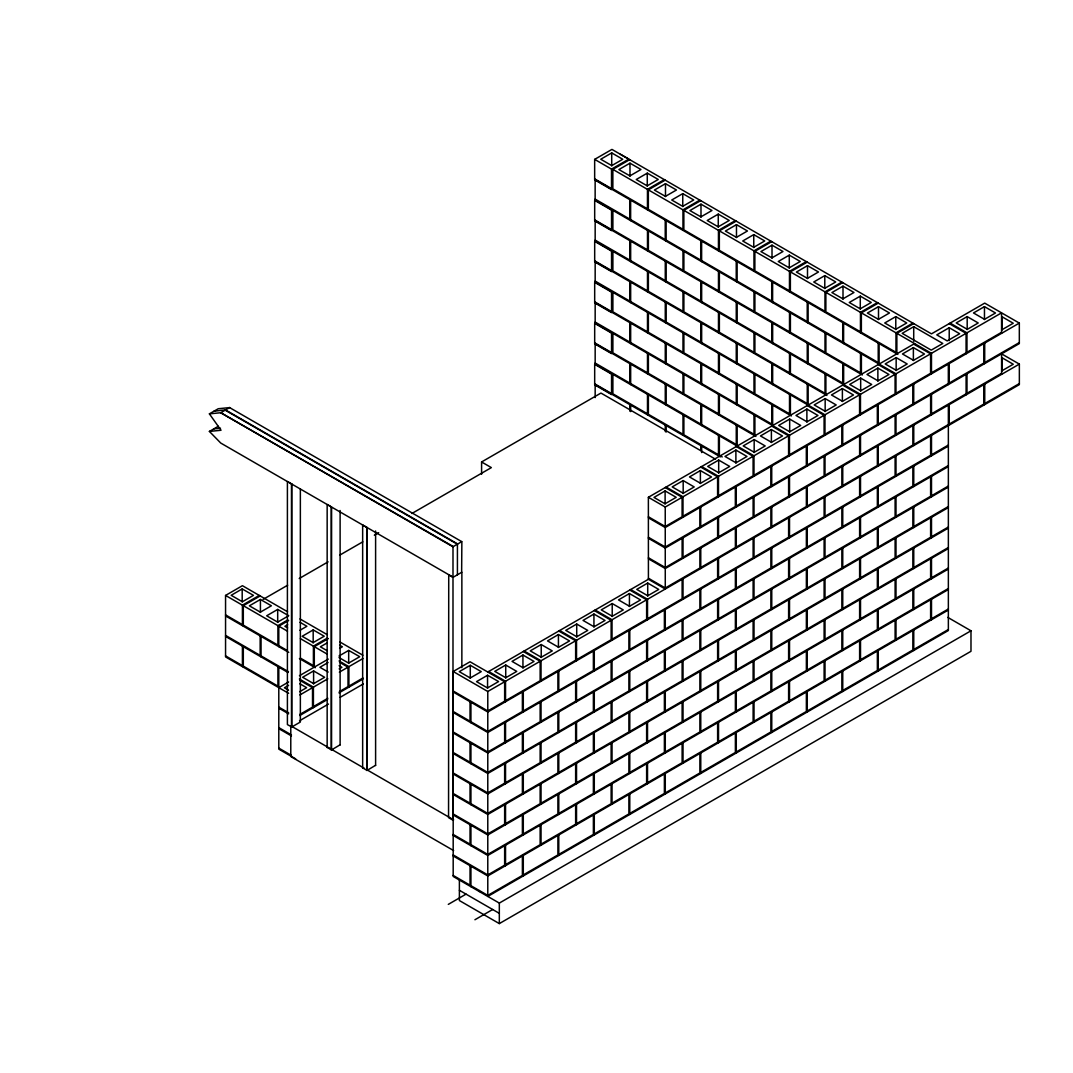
<?xml version="1.0" encoding="UTF-8"?>
<svg xmlns="http://www.w3.org/2000/svg" width="1073" height="1073" viewBox="0 0 1073 1073"><rect width="100%" height="100%" fill="white"/><g stroke="black" fill="none" stroke-linecap="round" stroke-linejoin="round"><path stroke-width="1.5" d="M288.637 693.332L225.558 656.917L225.558 595.435L242.418 585.697L287.564 611.758M295.665 758.866L278.792 749.142L278.792 667.165M340.114 744.783L331.557 749.933L327.158 747.345M375.604 765.277L367.046 770.427L362.647 767.839M459.392 880.034L459.392 900.555L499.321 923.598L499.321 903.09L453.182 876.453L453.182 671.51L470.041 661.773L504.645 681.757L504.645 702.252M453.182 671.51L487.786 691.495L487.786 896.438L948.358 630.522L948.358 405.098M948.358 425.592L948.358 424.559L913.753 444.544M452.994 577.14L452.994 546.814L457.246 544.145M457.42 574.793L457.42 544.252L461.685 541.583M461.645 572.352L461.859 541.691L229.434 407.499M288.583 685.339L284.412 687.78L288.543 690.167M328.083 662.51L319.902 667.285L328.177 672.06M665.112 490.924L653.994 497.429L665.019 503.787L676.205 497.336L665.112 490.924L665.112 503.908M700.387 470.564L689.483 476.935L700.508 483.293L711.479 476.962L700.387 470.564L700.387 483.534M735.89 450.07L724.986 456.441L736.011 462.798L746.982 456.468L735.89 450.07L735.89 463.04M771.393 429.576L760.475 435.946L771.514 442.304L782.485 435.973L771.393 429.576L771.393 442.545M806.883 409.081L795.978 415.452L807.003 421.81L817.975 415.479L806.883 409.081L806.883 422.051M842.385 388.587L831.468 394.958L842.506 401.315L853.478 394.985L842.385 388.587L842.385 401.557M877.875 368.093L866.971 374.464L877.996 380.835L888.967 374.49L877.875 368.093L877.875 381.063M913.378 347.598L902.473 353.969L913.499 360.34L924.47 353.996L913.378 347.598L913.378 360.582M522.94 655.026L512.036 661.397L523.061 667.755L534.032 661.424L522.94 655.026L522.94 667.996M558.429 634.532L547.525 640.903L558.564 647.26L569.535 640.93L558.429 634.532L558.429 647.502M593.932 614.038L583.028 620.409L594.053 626.766L605.024 620.435L593.932 614.038L593.932 627.008M629.435 593.543L618.517 599.914L629.556 606.285L640.527 599.941L629.435 593.543L629.435 606.527M594.657 159.381L611.516 169.118L611.516 189.613L594.657 179.875L594.657 159.381L611.945 149.402L931.471 333.864L984.706 303.123L1001.565 312.847L1001.565 333.341M611.717 152.903L600.746 159.247L611.771 165.604L622.742 159.273L611.717 152.903L611.717 165.886M611.516 169.118L628.832 159.126L620.382 154.271M629.717 159.636L612.857 169.373L612.857 188.848L647.462 208.833M629.985 163.176L618.893 169.574L629.931 175.878L640.957 169.507L629.985 163.176L629.985 176.146M209.396 413.856L218.262 408.733L229.609 407.606L220.743 412.729L209.396 413.856L221.038 430.26L209.396 431.426L220.743 443.055L453.168 577.247M647.274 173.142L636.235 179.513L647.207 185.844L658.245 179.473L647.274 173.142L647.274 186.125M209.396 431.426L218.262 426.303M664.321 179.62L647.462 189.358L647.462 209.852M665.206 180.13L648.347 189.867L648.347 209.342L682.965 229.327M665.488 183.671L654.396 190.069L665.434 196.359L676.459 190.001L665.488 183.671L665.488 196.641M682.763 193.636L671.738 200.007L682.71 206.338L693.735 199.967L682.763 193.636L682.763 206.62M699.824 200.114L682.965 209.852L682.965 230.346M700.709 200.624L683.85 210.362L683.85 229.837L718.454 249.821M700.991 204.165L689.899 210.563L700.924 216.853L711.962 210.496L700.991 204.165L700.991 217.135M718.266 214.131L707.228 220.502L718.199 226.832L729.238 220.461L718.266 214.131L718.266 227.114M735.313 220.609L718.454 230.346L718.454 250.841M736.199 221.118L719.339 230.856L719.339 250.331L753.957 270.316M736.48 224.646L725.388 231.057L736.427 237.348L747.452 230.99L736.48 224.646L736.48 237.629M300.36 489.02L300.36 722.035L291.802 726.971L287.403 724.597L287.403 481.536L291.829 484.097M753.756 234.625L742.731 240.996L753.702 247.327L764.727 240.956L753.756 234.625L753.756 247.608M770.843 241.117L753.957 250.841L753.984 271.348M771.728 241.64L754.869 251.364L754.869 270.839L789.473 290.823M772.01 245.167L760.918 251.565L771.956 257.869L782.982 251.498L772.01 245.167L772.01 258.137M789.285 255.133L778.26 261.504L789.232 267.834L800.257 261.477L789.285 255.133L789.285 268.116M806.333 261.611L789.473 271.348L789.473 291.843M807.231 262.134L790.372 271.858L790.372 291.333L824.976 311.318M242.19 588.929L231.164 595.3L242.364 601.765L253.456 595.367L242.19 588.929L242.19 601.913M807.5 265.661L796.407 272.059L807.446 278.363L818.471 271.992L807.5 265.661L807.5 278.631M362.647 768.053L362.647 524.992L367.087 527.554M481.589 474.266L481.589 461.967L600.947 393.067L715.517 459.204M259.277 595.435L242.418 605.172L242.418 624.634L225.558 614.896M260.162 595.944L243.303 605.682L243.303 626.176M260.417 599.458L249.392 605.816L260.35 612.16L271.389 605.789L260.417 599.458L260.417 612.442M263.1 599.391L287.658 585.214M299.206 578.535L328.11 561.85M339.658 555.184L362.781 541.838M374.329 535.172L378.662 532.664M411.898 513.484L491.354 467.613L481.589 461.967M824.788 275.627L813.75 281.998L824.721 288.329L835.746 281.971L824.788 275.627L824.788 288.61M841.836 282.105L824.976 291.843L824.976 312.337M842.721 282.628L825.861 292.352L825.861 311.827L860.466 331.812M277.692 609.424L266.667 615.795L277.639 622.125L288.731 615.728L277.692 609.424L277.692 622.407M843.002 286.156L831.91 292.553L842.949 298.857L853.974 292.486L843.002 286.156L843.002 299.126M287.752 619.979L277.907 625.653L277.907 645.128L243.303 625.143M288.637 620.489L278.792 626.176L278.792 646.67M287.644 624.727L284.882 626.31L287.631 627.906M860.278 296.121L849.253 302.492L860.224 308.823L871.249 302.465L860.278 296.121L860.278 309.104M299.984 630.267L306.878 626.283L300.024 622.327M877.338 302.599L860.466 312.337L860.466 332.831M878.224 303.123L861.364 312.847L861.364 332.322L895.968 352.306M313.182 629.918L302.157 636.289L313.128 642.62L324.22 636.222L313.182 629.918L313.182 642.901M878.505 306.65L867.4 313.048L878.438 319.352L889.463 312.981L878.505 306.65L878.505 319.62M327.453 638.046L313.41 646.147L313.41 665.622L300.427 658.125M328.351 638.556L314.295 646.67L314.295 667.165M327.265 642.834L320.384 646.804L327.238 650.774M461.859 667.688L461.859 572.231L452.994 577.354L452.994 820.201L448.554 817.639L448.729 574.685M895.781 316.615L884.742 322.986L895.714 329.317L906.752 322.96L895.781 316.615L895.781 329.599M339.604 648.387L342.381 646.778L339.631 645.195M278.792 687.659L288.637 681.972M299.434 675.735L328.271 659.09M912.828 323.094L895.968 332.831L895.968 353.325M913.713 323.617L896.854 333.341L896.854 353.835M339.028 655.992L348.685 650.412L359.723 656.716L348.631 663.114L339.028 657.575M313.598 670.933L302.626 677.264L313.665 683.635L324.636 677.291L313.598 670.933L313.598 683.903M913.713 326.688L902.178 333.341L931.243 350.133L942.791 343.467L913.713 326.688L913.713 341.281M299.635 691.723L306.637 687.686L299.702 683.689M339.162 668.908L341.911 667.326L339.135 665.716M299.877 694.955L327.828 678.82M339.363 672.154L362.956 658.54M648.374 497.295L665.233 507.033L665.273 589.023L648.414 579.286L648.374 497.295L914.598 343.588M683.179 480.57L672.208 486.901L683.233 493.272L694.204 486.941L683.179 480.57L683.179 493.553M718.682 460.076L707.711 466.406L718.736 472.777L729.707 466.447L718.682 460.076L718.682 473.059M754.171 439.581L743.2 445.912L754.239 452.283L765.197 445.952L754.171 439.581L754.171 452.565M789.674 419.087L778.703 425.418L789.728 431.789L800.699 425.458L789.674 419.087L789.674 432.07M825.164 398.593L814.192 404.923L825.231 411.294L836.202 404.964L825.164 398.593L825.164 411.576M860.667 378.098L849.695 384.429L860.72 390.8L871.692 384.469L860.667 378.098L860.667 391.082M896.156 357.604L885.185 363.948L896.223 370.306L907.195 363.975L896.156 357.604L896.156 370.587M967.189 316.602L956.217 322.933L967.31 329.344L978.214 322.973L967.189 316.602L967.189 329.585M984.464 306.623L973.493 312.967L984.518 319.325L995.489 312.994L984.464 306.623L984.464 319.606M949.216 327.708L936.796 334.883L947.218 340.906L959.651 333.73L949.216 327.708L949.216 340.691M299.877 714.43L312.525 707.12L312.525 687.659L299.877 680.349M313.41 706.611L327.828 698.282M339.363 691.629L348.014 686.626L348.014 667.165L339.591 662.296M348.899 686.116L362.956 678.002M299.756 715.517L327.6 699.435M338.961 692.876L362.956 679.035M665.233 507.033L1001.565 312.847M299.488 720.801L328.499 704.049M340.101 697.343L363.304 683.944M1002.262 329.572L1013.234 323.241L1002.209 316.87L1002.209 329.854M682.991 516.247L717.596 496.276L717.596 476.801L700.736 467.063M718.481 495.753L753.098 475.782L753.098 456.307L736.239 446.569M753.984 475.272L788.588 455.287L788.588 435.812L771.728 426.075M789.473 454.778L824.091 434.793L824.091 415.318L807.231 405.581M824.976 434.283L859.58 414.299L859.58 394.824L842.721 385.086M860.466 413.789L895.083 393.804L895.083 374.329L878.224 364.592M895.968 393.295L930.573 373.31L930.573 353.835L913.713 344.111M931.471 372.8L966.076 352.816M1001.565 332.322L966.961 352.306L966.961 332.831L950.101 323.094M648.374 538.284L665.273 548.035L1019.323 343.588L1019.323 323.094L665.233 527.527L648.374 517.79M700.736 526.494L735.34 506.523L735.34 487.048M736.239 506L770.843 486.029L770.843 466.554M771.728 485.519L806.333 465.534L806.333 446.06M807.231 465.025L841.836 445.04L841.836 425.565M842.721 444.53L877.338 424.546L877.338 405.071M878.224 424.036L912.828 404.052L912.828 384.577M913.713 403.542L948.331 383.557M983.82 363.063L949.216 383.048L949.216 363.573M1019.323 342.569L984.706 362.553L984.706 343.078M470.282 665.287L459.257 671.658L470.229 677.988L481.254 671.631L470.282 665.287L470.282 678.27M1002.289 370.587L1013.261 364.243L1002.236 357.886L1002.236 370.856M683.018 557.263L717.622 537.278L717.622 517.803M718.521 536.768L753.125 516.784L753.125 497.309M754.011 516.274L788.615 496.289L788.615 476.814M789.513 495.78L824.118 475.795L824.118 456.32M825.003 475.285L859.621 455.301L859.621 435.826M860.506 454.791L895.11 434.806L895.11 415.345M895.995 434.297L930.613 414.312L930.613 394.851M931.498 413.802L966.102 393.818M1001.605 373.324L966.988 393.308L966.988 373.833M487.786 691.495L1019.35 384.603L1019.35 364.109L665.273 568.529L648.414 558.792M487.786 672.02L649.406 578.709M487.558 675.266L476.533 681.637L487.504 687.967L498.596 681.556L487.558 675.266L487.558 688.249M505.732 665.032L494.76 671.363L505.785 677.734L516.757 671.403L505.732 665.032L505.732 678.015M541.221 644.538L530.25 650.868L541.275 657.239L552.246 650.909L541.221 644.538L541.221 657.521M576.724 624.043L565.753 630.374L576.778 636.745L587.749 630.414L576.724 624.043L576.724 637.027M612.214 603.549L601.242 609.88L612.281 616.251L623.252 609.92L612.214 603.549L612.214 616.532M647.716 583.055L636.745 589.399L647.77 595.756L658.742 589.426L647.716 583.055L647.716 596.038M700.763 567.51L735.381 547.525L735.381 528.05M736.266 547.015L770.87 527.031L770.87 507.556M771.755 526.521L806.373 506.536L806.373 487.062M807.258 506.027L841.862 486.042L841.862 466.567M842.748 485.533L877.365 465.548L877.365 446.086M878.25 465.038L912.855 445.054L912.855 425.592M1019.35 383.571L984.746 403.555L984.746 384.08M504.645 701.232L487.786 710.97L453.182 690.985M505.531 700.723L540.148 680.738L540.148 661.263L523.289 651.526M541.033 680.228L575.638 660.244L575.638 640.769L558.778 631.031M576.523 659.734L611.141 639.749L611.141 620.274L594.281 610.537M612.026 639.24L646.63 619.255L646.63 599.78L629.771 590.043M647.515 618.745L682.133 598.761L682.133 579.286M683.018 598.251L717.622 578.267L717.622 558.792M718.521 577.757L753.125 557.772L753.125 538.297M754.011 557.263L788.615 537.278L788.615 517.803M789.513 536.768L824.118 516.784L824.118 497.309M825.003 516.274L859.621 496.289L859.621 476.814M860.506 495.78L895.11 475.795L895.11 456.333M895.995 475.285L930.613 455.301L930.613 435.839M931.498 454.791L948.358 445.054M948.358 446.086L487.786 711.989L453.182 692.005M523.289 710.97L557.893 690.985L557.893 671.51M558.778 690.476L593.382 670.491L593.382 651.016M594.281 669.981L628.885 649.997L628.885 630.522M629.771 649.487L664.388 629.502L664.388 610.027M665.273 628.993L699.878 609.008L699.878 589.533M700.763 608.498L735.381 588.514L735.381 569.039M736.266 588.004L770.87 568.019L770.87 548.544M771.755 567.51L806.373 547.525L806.373 528.05M807.258 547.015L841.862 527.031L841.862 507.556M842.748 526.521L877.365 506.536L877.365 487.062M878.25 506.027L912.855 486.042L912.855 466.581M913.753 485.533L948.358 465.548M948.358 466.581L487.786 732.483L453.182 712.499M504.645 742.221L487.786 751.958L453.182 731.974M505.531 741.711L540.148 721.727L540.148 702.252M541.033 721.217L575.638 701.232L575.638 681.757M576.523 700.723L611.141 680.738L611.141 661.263M612.026 680.228L646.63 660.244L646.63 640.769M647.515 659.734L682.133 639.749L682.133 620.274M683.018 639.24L717.622 619.255L717.622 599.78M718.521 618.745L753.125 598.761L753.125 579.286M754.011 598.251L788.615 578.267L788.615 558.792M789.513 577.757L824.118 557.772L824.118 538.297M825.003 557.263L859.621 537.278L859.621 517.803M860.506 536.768L895.11 516.784L895.11 497.309M895.995 516.274L930.613 496.289L930.613 476.828M931.498 495.78L948.358 486.042M948.358 487.075L487.786 752.978L453.182 732.993M523.289 751.958L557.893 731.974L557.893 712.499M558.778 731.464L593.382 711.479L593.382 692.005M594.281 710.97L628.885 690.985L628.885 671.51M629.771 690.476L664.388 670.491L664.388 651.016M665.273 669.981L699.878 649.997L699.878 630.522M700.763 649.487L735.381 629.502L735.381 610.027M736.266 628.993L770.87 609.008L770.87 589.533M771.755 608.498L806.373 588.514L806.373 569.039M807.258 588.004L841.862 568.019L841.862 548.544M842.748 567.51L877.365 547.525L877.365 528.05M878.25 547.015L912.855 527.031L912.855 507.556M913.753 526.521L948.358 506.536M948.358 507.569L487.786 773.472L453.182 753.487M504.645 783.21L487.786 792.934L453.182 772.962M505.531 782.7L540.148 762.715L540.148 743.24M541.033 762.206L575.638 742.221L575.638 722.746M576.523 741.711L611.141 721.727L611.141 702.252M612.026 721.217L646.63 701.232L646.63 681.757M647.515 700.723L682.133 680.738L682.133 661.263M683.018 680.228L717.622 660.244L717.622 640.769M718.521 659.734L753.125 639.749L753.125 620.274M754.011 639.24L788.615 619.255L788.615 599.78M789.513 618.745L824.118 598.761L824.118 579.286M825.003 598.251L859.621 578.267L859.621 558.792M860.506 577.757L895.11 557.772L895.11 538.297M895.995 557.263L930.613 537.278L930.613 517.816M931.498 536.768L948.358 527.031M948.358 528.064L487.786 793.966L453.182 773.982M523.289 792.947L557.893 772.962L557.893 753.487M558.778 772.453L593.382 752.468L593.382 732.993M594.281 751.958L628.885 731.974L628.885 712.499M629.771 731.464L664.388 711.479L664.388 692.005M665.273 710.97L699.878 690.985L699.878 671.51M700.763 690.476L735.381 670.491L735.381 651.016M736.266 669.981L770.87 649.997L770.87 630.522M771.755 649.487L806.373 629.502L806.373 610.027M807.258 628.993L841.862 609.008L841.862 589.533M842.748 608.498L877.365 588.514L877.365 569.039M878.25 588.004L912.855 568.019L912.855 548.544M913.753 567.51L948.358 547.525M948.358 548.544L487.786 814.461L453.182 794.476M504.645 824.198L487.786 833.922L453.182 813.951M505.531 823.675L540.148 803.704L540.148 784.229M541.033 803.194L575.638 783.21L575.638 763.735M576.523 782.7L611.141 762.715L611.141 743.24M612.026 762.206L646.63 742.221L646.63 722.746M647.515 741.711L682.133 721.727L682.133 702.252M683.018 721.217L717.622 701.232L717.622 681.757M718.521 700.723L753.125 680.738L753.125 661.263M754.011 680.228L788.615 660.244L788.615 640.769M789.513 659.734L824.118 639.749L824.118 620.274M825.003 639.24L859.621 619.255L859.621 599.78M860.506 618.745L895.11 598.761L895.11 579.286M895.995 598.251L930.613 578.267L930.613 558.792M931.498 577.757L948.358 568.019M948.358 569.039L487.786 834.955L453.182 814.97M523.289 833.922L557.893 813.951L557.893 794.476M558.778 813.441L593.382 793.457L593.382 773.982M594.281 792.947L628.885 772.962L628.885 753.487M629.771 772.453L664.388 752.468L664.388 732.993M665.273 751.958L699.878 731.974L699.878 712.499M700.763 731.464L735.381 711.479L735.381 692.005M736.266 710.97L770.87 690.985L770.87 671.51M771.755 690.476L806.373 670.491L806.373 651.016M807.258 669.981L841.862 649.997L841.862 630.522M842.748 649.487L877.365 629.502L877.365 610.027M878.25 628.993L912.855 609.008L912.855 589.533M913.753 608.498L948.358 588.514M948.358 589.533L487.786 855.449L453.182 835.465M504.645 865.187L487.786 874.911L453.182 854.94M505.531 864.664L540.148 844.692L540.148 825.217M541.033 844.169L575.638 824.198L575.638 804.723M576.523 823.688L611.141 803.704L611.141 784.229M612.026 803.194L646.63 783.21L646.63 763.735M647.515 782.7L682.133 762.715L682.133 743.24M683.018 762.206L717.622 742.221L717.622 722.746M718.521 741.711L753.125 721.727L753.125 702.252M754.011 721.217L788.615 701.232L788.615 681.757M789.513 700.723L824.118 680.738L824.118 661.263M825.003 680.228L859.621 660.244L859.621 640.769M860.506 659.734L895.11 639.749L895.11 620.274M895.995 639.24L930.613 619.255L930.613 599.78M931.498 618.745L948.358 609.008M948.358 610.027L487.786 875.944L453.182 855.959M448.299 904.378L466.044 894.131M523.289 874.911L557.893 854.94L557.893 835.465M558.778 854.43L593.382 834.445L593.382 814.97M594.281 833.936L628.885 813.951L628.885 794.476M629.771 813.441L664.388 793.457L664.388 773.982M665.273 792.947L699.878 772.962L699.878 753.487M700.763 772.453L735.381 752.468L735.381 732.993M736.266 751.958L770.87 731.974L770.87 712.499M771.755 731.464L806.373 711.479L806.373 692.005M807.258 710.97L841.862 690.985L841.862 671.51M842.748 690.476L877.365 670.491L877.365 651.016M878.25 669.981L912.855 649.997L912.855 630.522M913.753 649.487L948.358 629.502M499.321 903.09L970.985 630.79L970.985 651.298L499.321 923.598M474.923 919.749L492.668 909.502M213.835 411.294L225.357 409.859L457.608 543.944M213.835 428.865L220.488 428.207M327.158 747.559L327.158 504.498L331.584 507.06L331.557 749.933M1002.464 313.37L1019.323 323.094M949.216 323.617L966.076 333.341L966.076 353.835M1002.49 354.372L1019.35 364.109M594.657 178.856L611.516 188.593M897.86 354.412L595.139 179.647L595.139 200.141L895.968 373.82L895.968 394.314M595.139 199.109L629.744 219.093L629.744 199.618M630.629 219.603L665.233 239.587L665.233 220.113M666.132 240.097L700.736 260.082L700.736 240.607M701.621 260.591L736.239 280.576L736.239 261.101M737.124 281.086L771.728 301.07L771.728 281.595M772.614 301.58L807.231 321.565L807.231 302.09M808.117 322.074L842.721 342.059L842.721 322.584M843.606 342.569L878.224 362.553L878.224 343.078M647.488 249.835L612.884 229.85L612.884 210.388M682.991 270.329L648.374 250.344L648.374 230.883M718.481 290.823L683.877 270.839L683.877 251.364M753.984 311.318L719.366 291.333L719.366 271.858M789.513 331.825L754.896 311.841L754.896 292.379M825.003 352.32L790.399 332.335L790.399 312.873M860.506 372.814L825.888 352.829L825.888 333.368M594.683 219.858L611.556 229.595M862.384 374.933L595.166 220.649L595.166 241.143L860.466 394.314L860.466 414.808M595.166 240.111L629.771 260.095L629.771 240.634M630.656 260.605L665.273 280.589L665.273 261.128M666.159 281.099L700.763 301.084L700.763 281.622M701.648 301.593L736.266 321.578L736.266 302.117M737.151 322.088L771.755 342.072L771.755 322.597M772.654 342.582L807.258 362.567L807.258 343.092M808.143 363.076L842.748 383.061L842.748 363.586M647.488 290.823L612.884 270.839L612.884 251.377M682.991 311.318L648.374 291.333L648.374 271.871M718.481 331.812L683.877 311.827L683.877 292.352M753.984 352.306L719.366 332.322L719.366 312.847M789.513 372.814L754.896 352.829L754.896 333.368M825.003 393.308L790.399 373.324L790.399 353.862M594.683 260.846L611.556 270.584M826.894 395.427L595.166 261.638L595.166 282.132L824.976 414.808L824.976 435.303M595.166 281.099L629.771 301.084L629.771 281.622M630.656 301.593L665.273 321.578L665.273 302.117M666.159 322.088L700.763 342.072L700.763 322.611M701.648 342.582L736.266 362.567L736.266 343.105M737.151 363.076L771.755 383.061L771.755 363.586M772.654 383.571L807.258 403.555L807.258 384.08M647.488 331.812L612.884 311.827L612.884 292.366M682.991 352.306L648.374 332.322L648.374 312.847M718.481 372.8L683.877 352.816L683.877 333.341M753.984 393.295L719.366 373.31L719.366 353.835M789.513 413.802L754.896 393.818L754.896 374.356M594.683 301.835L611.556 311.572M791.391 415.922L595.166 302.626L595.166 323.121L789.473 435.303L789.473 455.797M595.166 322.088L629.771 342.072L629.771 322.611M630.656 342.582L665.273 362.567L665.273 343.105M666.159 363.076L700.763 383.061L700.763 363.599M701.648 383.571L736.266 403.555L736.266 384.08M737.151 404.065L771.755 424.05L771.755 404.575M647.488 372.8L612.884 352.816L612.884 333.341M682.991 393.295L648.374 373.31L648.374 353.835M718.481 413.789L683.877 393.804L683.877 374.329M753.984 434.283L719.366 414.299L719.366 394.824M594.683 342.824L611.556 352.561M755.902 436.416L595.166 343.615L595.166 364.109L753.984 455.797L753.984 476.291M595.166 363.076L629.771 383.061L629.771 363.599M630.656 383.571L665.273 403.555L665.273 384.094M666.159 404.065L700.763 424.05L700.763 404.588M701.648 424.559L736.266 444.544L736.266 425.069M647.488 413.789L612.884 393.804L612.884 374.329M682.991 434.283L648.374 414.299L648.374 394.824M718.481 454.778L683.877 434.793L683.877 415.318M722.25 456.95L719.366 455.287L719.366 435.812M594.683 383.812L611.556 393.55M720.399 456.91L595.166 384.603L595.166 397.587M701.621 466.554L718.481 476.291L718.481 496.786M947.794 617.391L970.985 630.79M666.132 487.048L682.991 496.786L682.991 517.28M665.233 487.558L682.106 497.295L682.106 516.77L665.233 526.494L648.374 516.77M648.374 537.265L665.233 546.989L699.851 527.017L699.851 507.542M648.414 557.772L665.273 567.51L682.133 557.772L682.133 538.297M648.414 578.267L665.273 588.004L699.878 568.019L699.878 548.544M630.656 589.533L647.515 599.271L647.515 619.765M595.166 610.027L612.026 619.765L612.026 640.259M224.995 410.06L457.42 544.252M453.168 546.506L220.743 412.729L452.994 546.814M559.663 630.522L576.523 640.259L576.523 660.753M448.554 574.793L452.994 577.354M524.174 651.016L541.033 660.753L541.033 681.248M488.671 671.51L505.531 681.248L505.531 701.742M299.984 618.933L327.386 634.76M339.806 641.922L362.875 655.241M453.182 711.479L470.041 721.217L470.041 701.742M470.926 721.727L487.786 731.464L522.39 711.479L522.39 692.005M225.558 595.435L287.457 631.165M300.427 638.663L327.278 654.154M339.068 660.968L348.899 666.641L348.899 687.136M278.792 645.638L287.457 650.64M225.558 615.929L288.744 652.397M299.434 658.581L315.288 667.741M453.182 752.468L470.041 762.206L470.041 742.731M470.926 762.715L487.786 772.439L522.39 752.468L522.39 732.993M225.558 635.39L260.162 655.375L260.162 635.9M261.047 655.885L288.449 671.711M225.558 636.423L288.033 672.489M299.354 679.035L313.41 687.136L313.41 707.63M225.558 655.885L242.418 665.622L242.418 646.161M243.303 666.132L277.907 686.116L277.907 666.641M453.182 793.457L470.041 803.181L470.041 783.719M470.926 803.704L487.786 813.428L522.39 793.457L522.39 773.982M278.792 707.12L288.637 712.807M278.792 708.153L288.637 713.827M364.27 768.255L290.783 725.817L290.783 756.559L453.624 850.581M367.154 769.918L453.624 819.839M278.792 727.615L291.44 734.911M278.792 728.647L291.44 735.944M453.182 834.445L470.041 844.169L470.041 824.708M470.926 844.692L487.786 854.416L522.39 834.445L522.39 814.97M278.792 748.109L291.44 755.405M453.182 875.434L470.041 885.158L470.041 865.696M470.926 885.681L487.786 895.405L522.39 875.434L522.39 855.959M459.392 890.295L499.321 913.351M1001.605 353.862L1001.605 374.356M983.82 343.588L983.82 364.082M983.847 405.098L983.847 384.603L983.847 404.065L949.243 424.05L949.243 404.575M966.102 374.356L966.102 394.851M948.331 364.082L948.331 384.577M931.471 373.82L931.471 353.325L611.959 168.863L611.959 189.358M931.498 394.328L931.498 414.822M931.498 435.316L931.498 455.81M931.498 476.305L931.498 496.799M931.498 517.293L931.498 537.788M931.498 558.282L931.498 578.776M931.498 599.271L931.498 619.765M913.713 384.067L913.713 404.561M913.753 425.069L913.753 445.563M913.753 466.058L913.753 486.552M913.753 507.046L913.753 527.54M913.753 548.035L913.753 568.529M913.753 589.023L913.753 609.518M913.753 630.012L913.753 650.506M895.995 414.822L895.995 435.316M895.995 455.81L895.995 476.305M895.995 496.799L895.995 517.293M895.995 537.788L895.995 558.282M895.995 578.776L895.995 599.271M895.995 619.765L895.995 640.259M879.109 343.588L879.109 364.082M878.224 404.561L878.224 425.056M878.25 445.563L878.25 466.058M878.25 486.552L878.25 507.046M878.25 527.54L878.25 548.035M878.25 568.529L878.25 589.023M878.25 609.518L878.25 630.012M878.25 650.506L878.25 671.001M861.391 353.862L861.391 373.324M860.506 353.339L860.506 373.833M860.506 435.316L860.506 455.81M860.506 476.305L860.506 496.799M860.506 517.293L860.506 537.788M860.506 558.282L860.506 578.776M860.506 599.271L860.506 619.765M860.506 640.259L860.506 660.753M843.606 323.094L843.606 343.588M843.646 364.109L843.646 384.603M842.721 425.056L842.721 445.55M842.748 466.058L842.748 486.552M842.748 507.046L842.748 527.54M842.748 548.035L842.748 568.529M842.748 589.023L842.748 609.518M842.748 630.012L842.748 650.506M842.748 671.001L842.748 691.495M825.888 374.356L825.888 393.818M825.003 332.845L825.003 353.339M825.003 373.833L825.003 394.328M825.003 455.81L825.003 476.305M825.003 496.799L825.003 517.293M825.003 537.788L825.003 558.282M825.003 578.776L825.003 599.271M825.003 619.765L825.003 640.259M825.003 660.753L825.003 681.248M808.117 302.599L808.117 323.094M808.143 343.615L808.143 364.109M808.143 384.603L808.143 405.098M807.231 445.55L807.231 466.044M807.258 486.552L807.258 507.046M807.258 527.54L807.258 548.035M807.258 568.529L807.258 589.023M807.258 609.518L807.258 630.012M807.258 650.506L807.258 671.001M807.258 691.495L807.258 711.989M790.399 394.851L790.399 414.312M789.513 312.35L789.513 332.845M789.513 353.339L789.513 373.833M789.513 394.328L789.513 414.822M789.513 476.305L789.513 496.799M789.513 517.293L789.513 537.788M789.513 558.282L789.513 578.776M789.513 599.271L789.513 619.765M789.513 640.259L789.513 660.753M789.513 681.248L789.513 701.742M772.614 282.105L772.614 302.599M772.654 323.121L772.654 343.615M772.654 364.109L772.654 384.603M772.654 405.098L772.654 425.592M771.728 466.044L771.728 486.538M771.755 507.046L771.755 527.54M771.755 548.035L771.755 568.529M771.755 589.023L771.755 609.518M771.755 630.012L771.755 650.506M771.755 671.001L771.755 691.495M771.755 711.989L771.755 732.483M754.896 415.345L754.896 434.806M753.984 291.843L754.011 312.364M753.984 332.831L754.011 353.339M753.984 373.82L754.011 394.328M753.984 414.808L754.011 435.316M754.011 496.799L754.011 517.293M754.011 537.788L754.011 558.282M754.011 578.776L754.011 599.271M754.011 619.765L754.011 640.259M754.011 660.753L754.011 681.248M754.011 701.742L754.011 722.236M737.124 261.611L737.124 282.105M737.151 302.626L737.151 323.121M737.151 343.615L737.151 364.109M737.151 384.603L737.151 405.098M737.151 425.592L737.151 446.086M736.239 486.538L736.239 507.033M736.266 527.54L736.266 548.035M736.266 568.529L736.266 589.023M736.266 609.518L736.266 630.012M736.266 650.506L736.266 671.001M736.266 691.495L736.266 711.989M736.266 732.483L736.266 752.978M718.481 271.348L718.481 291.843M718.481 312.337L718.481 332.831M718.481 353.325L718.481 373.82M718.481 394.314L718.481 414.808M718.481 435.303L718.481 455.797M718.521 517.293L718.521 537.788M718.521 558.282L718.521 578.776M718.521 599.271L718.521 619.765M718.521 640.259L718.521 660.753M718.521 681.248L718.521 701.742M718.521 722.236L718.521 742.731M701.621 241.117L701.621 261.611M701.648 282.132L701.648 302.626M701.648 323.121L701.648 343.615M701.648 364.109L701.648 384.603M701.648 405.098L701.648 425.592M701.648 446.086L701.648 452.578M700.763 445.563L700.763 450.432M700.736 507.033L700.736 527.527M700.763 548.035L700.763 568.529M700.763 589.023L700.763 609.518M700.763 630.012L700.763 650.506M700.763 671.001L700.763 691.495M700.763 711.989L700.763 732.483M700.763 752.978L700.763 773.472M682.991 250.854L682.991 271.348M682.991 291.843L682.991 312.337M682.991 332.831L682.991 353.325M682.991 373.82L682.991 394.314M682.991 414.808L682.991 435.303M683.018 537.788L683.018 558.282M683.018 578.776L683.018 599.271M683.018 619.765L683.018 640.259M683.018 660.753L683.018 681.248M683.018 701.742L683.018 722.236M683.018 742.731L683.018 763.225M666.132 220.636L666.132 241.13M666.159 261.638L666.159 282.132M666.159 302.626L666.159 323.121M666.159 343.615L666.159 364.109M666.159 384.603L666.159 405.098M666.159 425.592L666.159 432.084M665.273 425.082L665.273 431.561M665.273 609.518L665.273 630.012M665.273 650.506L665.273 671.001M665.273 691.495L665.273 711.989M665.273 732.483L665.273 752.978M665.273 773.472L665.273 793.966M647.515 640.259L647.515 660.753M647.515 681.248L647.515 701.742M647.515 722.236L647.515 742.731M647.515 763.225L647.515 783.719M647.488 230.36L647.488 250.854M647.488 271.348L647.488 291.843M647.488 312.337L647.488 332.831M647.488 353.325L647.488 373.82M647.488 394.314L647.488 414.808M630.629 200.141L630.629 220.636M630.656 241.143L630.656 261.638M630.656 282.132L630.656 302.626M630.656 323.121L630.656 343.615M630.656 364.109L630.656 384.603M630.656 405.098L630.656 411.589M629.771 404.588L629.771 411.066M629.771 630.012L629.771 650.506M629.771 671.001L629.771 691.495M629.771 711.989L629.771 732.483M629.771 752.978L629.771 773.472M629.771 793.966L629.771 814.461M611.999 209.865L611.999 230.36M611.999 250.854L611.999 271.348M611.999 291.843L611.999 312.337M611.999 332.831L611.999 353.325M611.999 373.82L611.999 394.314M612.026 660.753L612.026 681.248M612.026 701.742L612.026 722.236M612.026 742.731L612.026 763.225M612.026 783.719L612.026 804.214M594.281 650.506L594.281 671.001M594.281 691.495L594.281 711.989M594.281 732.483L594.281 752.978M594.281 773.472L594.281 793.966M594.281 814.461L594.281 834.955M576.523 681.248L576.523 701.742M576.523 722.236L576.523 742.731M576.523 763.225L576.523 783.719M576.523 804.214L576.523 824.708M558.778 671.001L558.778 691.495M558.778 711.989L558.778 732.483M558.778 752.978L558.778 773.472M558.778 793.966L558.778 814.461M558.778 834.955L558.778 855.449M541.033 701.742L541.033 722.236M541.033 742.731L541.033 763.225M541.033 783.719L541.033 804.214M541.033 824.708L541.033 845.202M523.289 691.495L523.289 711.989M523.289 732.483L523.289 752.978M523.289 773.472L523.289 793.966M523.289 814.461L523.289 834.955M523.289 855.449L523.289 875.944M505.531 722.236L505.531 742.731M505.531 763.225L505.531 783.719M505.531 804.214L505.531 824.708M505.531 845.202L505.531 865.696M504.645 722.746L504.645 743.24M504.645 763.735L504.645 784.229M504.645 804.723L504.645 825.217M504.645 845.712L504.645 866.206M479.349 890.55L479.349 891.569M470.926 702.252L470.926 722.746M470.926 743.24L470.926 763.735M470.926 784.229L470.926 804.723M470.926 825.217L470.926 845.712M470.926 866.206L470.926 886.7M375.604 531.001L375.604 765.492M367.046 527.567L367.046 770.427M366.738 527.554L366.738 770.401M348.685 650.412L348.685 663.396M340.114 510.507L340.114 744.997M331.235 507.06L331.235 749.906M291.802 484.124L291.802 726.971M291.48 484.097L291.48 726.957M261.047 636.423L261.047 656.917M243.303 646.67L243.303 667.165M611.556 210.12L594.683 200.396L594.683 220.89L611.556 230.615L611.556 210.12M611.556 251.109L594.683 241.385L594.683 261.879L611.556 271.603L611.556 251.109M611.556 292.097L594.683 282.373L594.683 302.868L611.556 312.592L611.556 292.097M611.556 333.086L594.683 323.362L594.683 343.856L611.556 353.58L611.556 333.086M611.556 374.075L594.683 364.351L594.683 384.845L611.556 394.569L611.556 374.075"/></g></svg>
